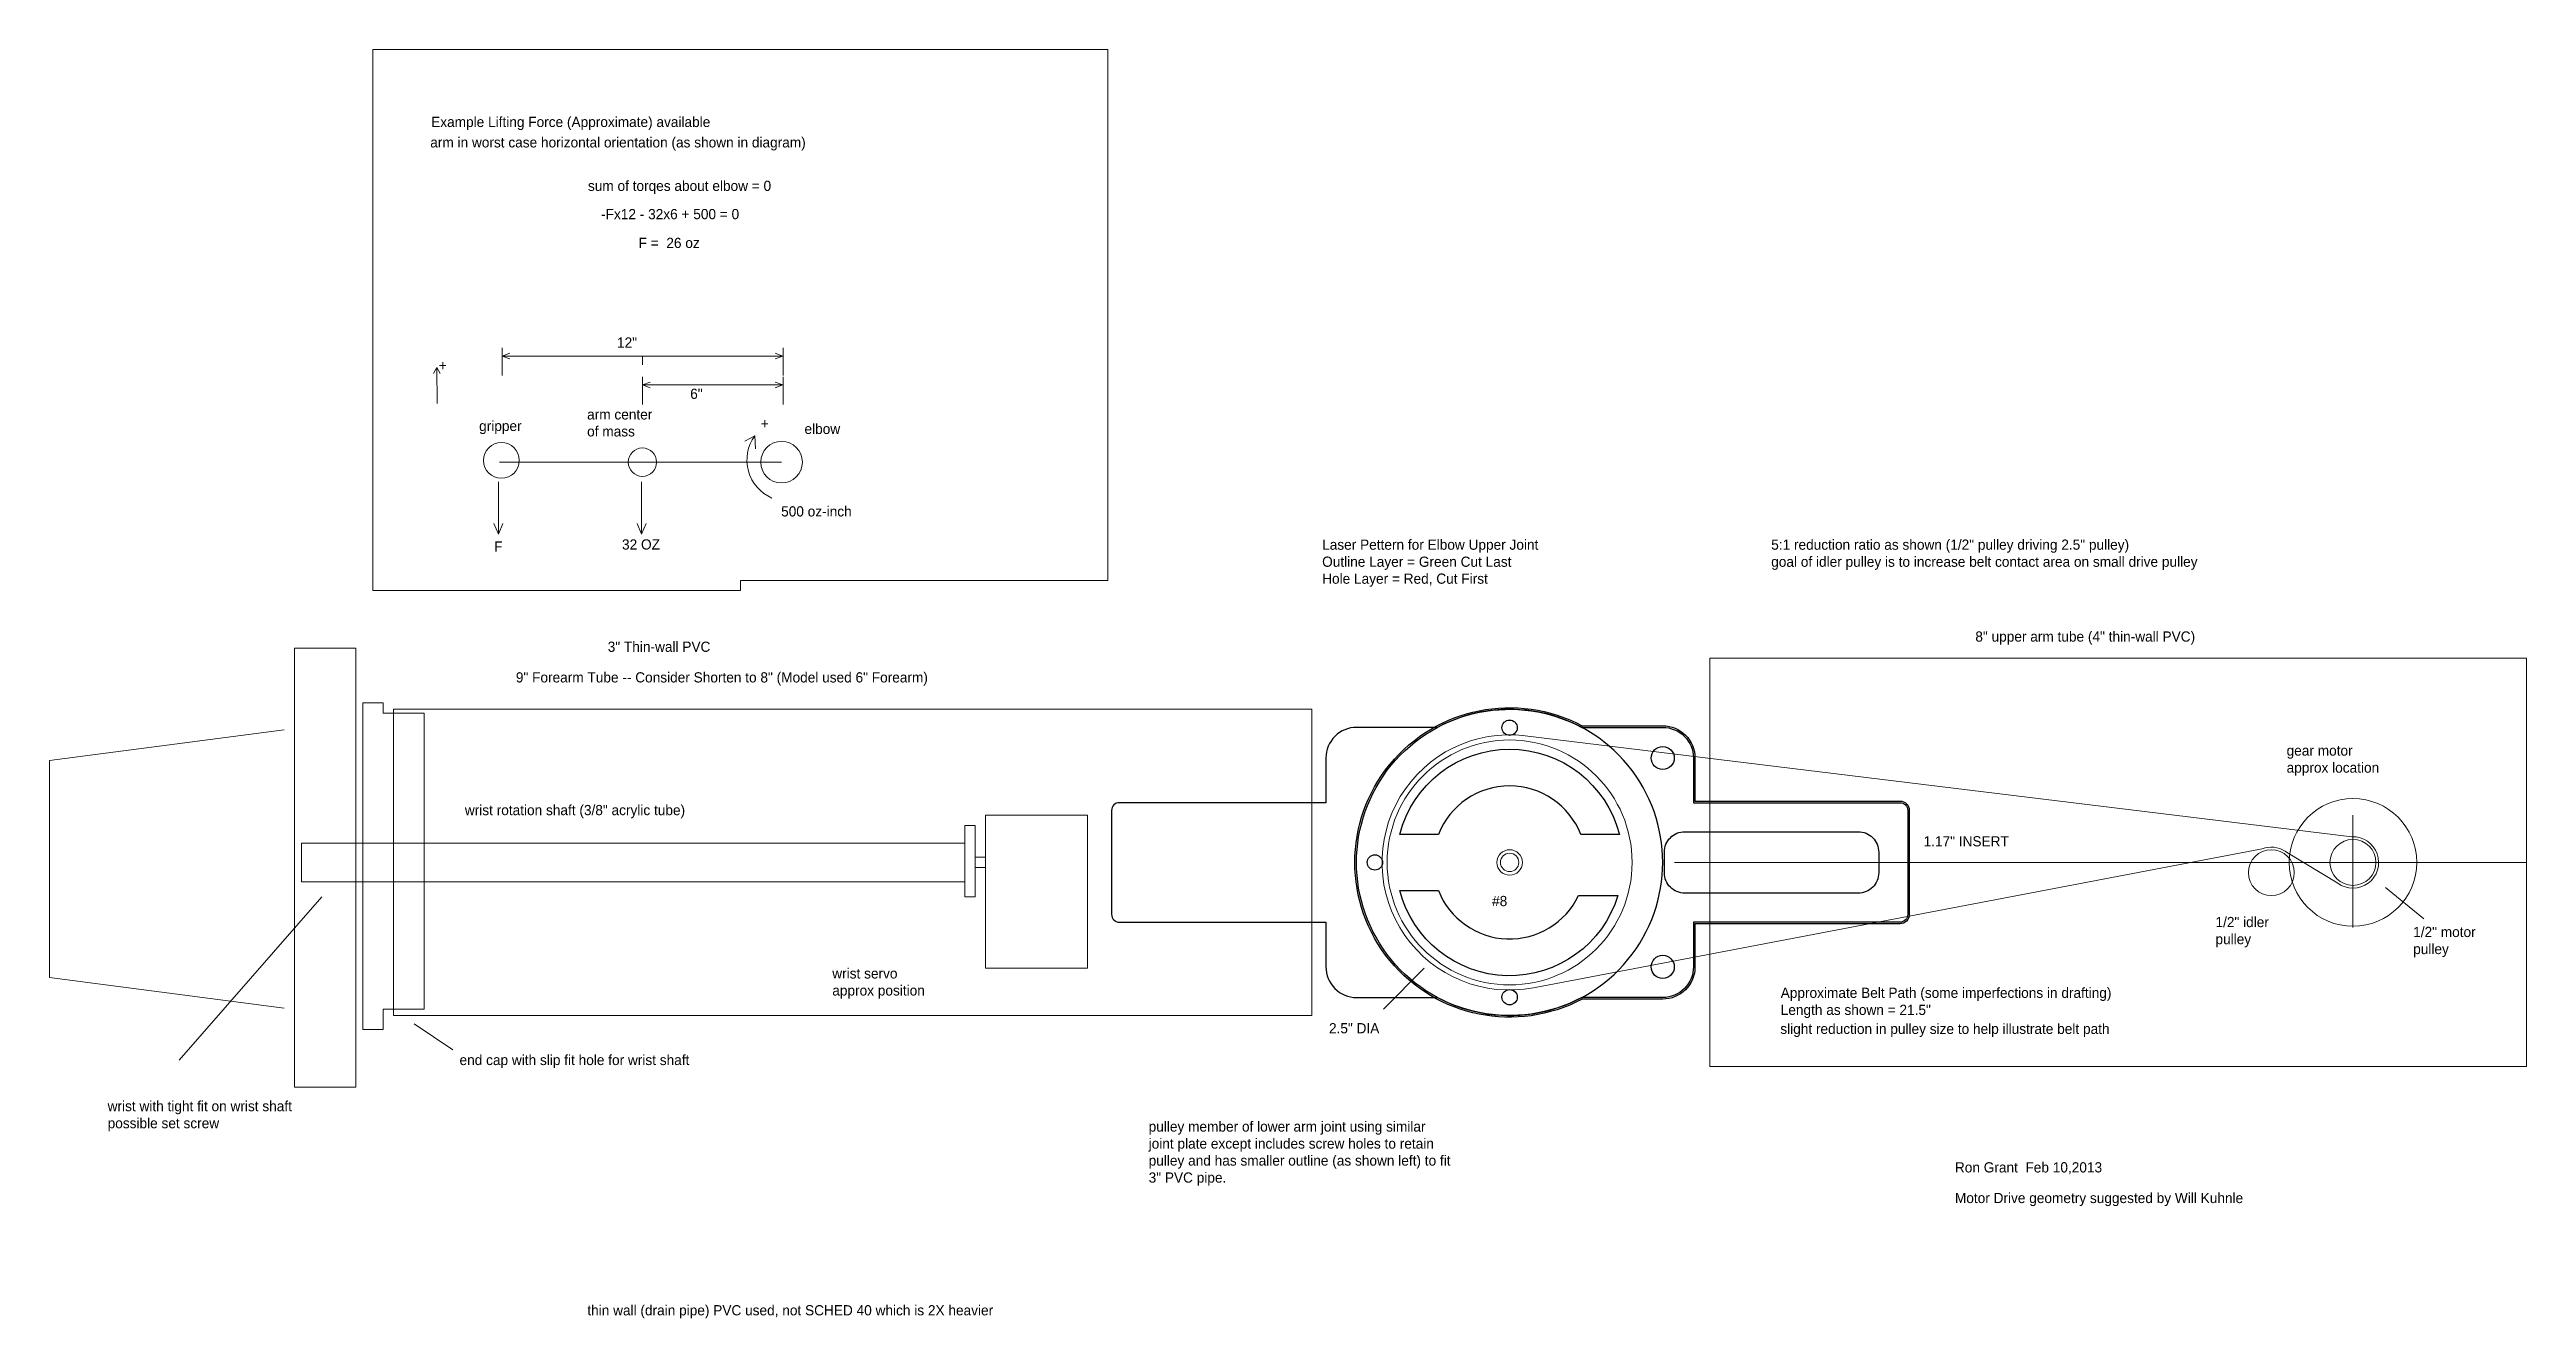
# Model space of a CAD drawing. Extents: x -12.8 to 11.5, y -2.9 to 9.5.
import ezdxf

# ---------------------------------------------------------------- set-up
doc = ezdxf.new("R2010")
doc.units = 0
doc.header["$MEASUREMENT"] = 0
for name, color, linetype in [('Belt', 4, 'Continuous'), ('holes', 1, 'Continuous'), ('outline', 3, 'Continuous')]:
    doc.layers.add(name, color=color, linetype=linetype)

msp = doc.modelspace()

# ---------------------------------------------------------------- linework, layer by layer
at = {"linetype": 'Continuous', "lineweight": 0, "flags": 128}
for points in [[(-6.7, 4.2), (-9.6, 4.2), (-9.6, 9.5), (-2.4, 9.5), (-2.4, 4.3), (-6, 4.3), (-6, 4.2)], [(11.5, -0.463), (11.5, 3.537), (3.5, 3.537), (3.5, -0.463)], [(-9.4, 0.037), (-0.4, 0.037), (-0.4, 3.037), (-9.4, 3.037)]]:
    msp.add_lwpolyline(points, close=True, dxfattribs=at)
for points in [[(-8.335, 6.308), (-8.335, 6.579)], [(-5.58, 6.308), (-5.58, 6.579)], [(-8.972, 6.032), (-8.975, 6.385), (-9.008, 6.327)], [(-8.975, 6.385), (-8.943, 6.327)], [(-8.335, 6.498), (-8.259, 6.526)], [(-8.335, 6.498), (-5.585, 6.498)], [(-8.335, 6.498), (-8.259, 6.471)], [(-6.96, 6.498), (-6.96, 6.411)], [(-5.585, 6.498), (-5.661, 6.526)], [(-5.585, 6.498), (-5.661, 6.471)], [(-6.96, 6.023), (-6.96, 6.295)], [(-6.96, 6.214), (-6.884, 6.241)], [(-6.96, 6.214), (-5.585, 6.214)], [(-6.96, 6.214), (-6.884, 6.186)], [(-6.96, 6.214), (-6.96, 6.127)], [(-5.585, 6.214), (-5.661, 6.241)], [(-5.585, 6.214), (-5.661, 6.186)], [(-5.58, 6.023), (-5.58, 6.295)], [(-5.859, 5.716), (-5.957, 5.665)], [(-5.859, 5.716), (-5.852, 5.589)], [(-8.362, 5.458), (-5.597, 5.458)], [(-8.371, 5.264), (-8.371, 4.754)], [(-6.969, 5.264), (-6.969, 4.754)], [(-8.371, 4.754), (-8.415, 4.857)], [(-8.371, 4.754), (-8.327, 4.857)], [(-6.969, 4.754), (-7.012, 4.857)], [(-6.969, 4.754), (-6.925, 4.857)], [(-9.769, 3.036), (-9.769, 3.636), (-10.369, 3.636), (-10.369, -0.664), (-9.769, -0.664), (-9.769, -0.164)], [(-9.769, 3.036), (-9.769, -0.164)], [(-9.1, 3), (-9.5, 3), (-9.5, 3.1), (-9.7, 3.1), (-9.7, -0.1), (-9.5, -0.1), (-9.5, 0.1), (-9.2, 0.1)], [(-9.1, 3), (-9.1, 0.1)], [(-10.469, 2.836), (-12.769, 2.536), (-12.769, 1.436)], [(-3.6, 0.5), (-2.6, 0.5), (-2.6, 2), (-3.6, 2), (-3.6, 0.5)], [(9.8, 2), (9.8, 0.9)], [(-9.4, 1.727), (-10.3, 1.727), (-10.3, 1.347)], [(-3.8, 1.727), (-9.4, 1.727)], [(-3.7, 1.9), (-3.8, 1.9), (-3.8, 1.2), (-3.7, 1.2), (-3.7, 1.9)], [(-3.8, 1.727), (-3.8, 1.347)], [(-10.469, 0.11), (-12.769, 0.41), (-12.769, 1.51)], [(-3.7, 1.587), (-3.6, 1.587)], [(-3.7, 1.487), (-3.6, 1.487)], [(3.153, 1.537), (11.5, 1.537)], [(9.135, 1.647), (9.15, 1.638)], [(-9.4, 1.347), (-10.3, 1.347)], [(-3.8, 1.347), (-9.4, 1.347)], [(10.493, 0.985), (10.118, 1.29)], [(-10.1, 1.2), (-11.5, -0.4)], [(0.3, 0.1), (0.7, 0.5)], [(-9.2, 0.1), (-9.1, 0.1)], [(-8.819, -0.3), (-9.196, -0.045)]]:
    msp.add_lwpolyline(points, dxfattribs=at)
at = {"linetype": 'Continuous', "flags": 128}
for points in [[(-0.263, 0.952), (-0.263, 0.514, 0.414214), (0.037, 0.214), (0.83, 0.214, 1.668083), (0.83, 2.86), (0.037, 2.86, 0.414214), (-0.263, 2.56), (-0.263, 2.122), (-2.288, 2.122, 0.414214), (-2.363, 2.047), (-2.363, 1.027, 0.414214), (-2.288, 0.952)], [(3.337, 0.952), (3.337, 0.514, -0.414214), (3.037, 0.214), (2.243, 0.214, -1.668083), (2.243, 2.86), (3.037, 2.86, -0.414214), (3.337, 2.56), (3.337, 2.122), (5.362, 2.122, -0.414214), (5.437, 2.047), (5.437, 1.027, -0.414214), (5.362, 0.952)]]:
    msp.add_lwpolyline(points, format="xyb", close=True, dxfattribs=at)
at = {"linetype": 'Continuous', "lineweight": 0}
for centre, radius in [((-8.342, 5.475), 0.175), ((-6.96, 5.458), 0.139), ((-5.597, 5.458), 0.204), ((1.537, 1.537), 1.2), ((9.8, 1.537), 0.625), ((9.8, 1.537), 0.225), ((1.537, 1.537), 0.125), ((9, 1.437), 0.225)]:
    msp.add_circle(centre, radius, dxfattribs=at)
msp.add_arc((-5.53, 5.479), 0.406, 144.1816, 246.6907, dxfattribs=at)
at = {"layer": 'Belt', "linetype": 'Continuous', "lineweight": 0, "flags": 128}
msp.add_lwpolyline([(9.15, 1.638), (9.651, 1.334, 1.408938), (9.79, 1.788), (1.688, 2.778, 1.16834), (1.771, 0.309), (8.91, 1.67, -0.239985), (9.135, 1.647)], format="xyb", dxfattribs=at)
at = {"layer": 'holes', "linetype": 'Continuous', "flags": 128}
for points in [[(0.461, 1.812, -0.776197), (2.612, 1.812), (2.234, 1.812, 0.680378), (0.839, 1.812)], [(3.053, 1.436), (3.053, 1.638, -0.414214), (3.253, 1.838), (4.953, 1.838, -0.414214), (5.153, 1.638), (5.153, 1.436, -0.414214), (4.953, 1.236), (3.253, 1.236, -0.414214)], [(2.213, 1.213), (2.598, 1.213, -0.75802), (0.461, 1.262), (0.839, 1.262, 0.654656)]]:
    msp.add_lwpolyline(points, format="xyb", close=True, dxfattribs=at)
at = {"layer": 'holes', "linetype": 'Continuous'}
for centre, radius in [((1.537, 2.857), 0.075), ((3.037, 2.56), 0.113), ((0.217, 1.537), 0.075), ((3.037, 0.514), 0.113), ((1.537, 0.217), 0.075)]:
    msp.add_circle(centre, radius, dxfattribs=at)
at = {"layer": 'holes', "linetype": 'Continuous', "lineweight": 0}
msp.add_circle((1.537, 1.537), 0.09, dxfattribs=at)
at = {"layer": 'outline', "linetype": 'Continuous', "flags": 128}
msp.add_lwpolyline([(3.353, 0.936), (3.353, 0.514, -0.414214), (3.037, 0.198), (2.247, 0.198, -1.663022), (2.247, 2.876), (3.037, 2.876, -0.414214), (3.353, 2.56), (3.353, 2.138), (5.362, 2.138, -0.414214), (5.453, 2.047), (5.453, 1.027, -0.414214), (5.362, 0.936)], format="xyb", close=True, dxfattribs=at)

# ---------------------------------------------------------------- texts
at = {"linetype": 'Continuous', "lineweight": 0}
for s, p in [('Example Lifting Force (Approximate) available ', (-9.03, 8.741)), ('arm in worst case horizontal orientation (as shown in diagram)', (-9.039, 8.541)), ('sum of torqes about elbow = 0', (-7.494, 8.115)), ('-Fx12 - 32x6 + 500 = 0', (-7.365, 7.838)), ('F =  26 oz', (-6.997, 7.556)), ('12"', (-7.209, 6.58)), ('+', (-8.956, 6.356)), ('6"', (-6.492, 6.078)), ('gripper', (-8.56, 5.763)), ('arm center', (-7.502, 5.876)), ('+', (-5.8, 5.786)), ('elbow', (-5.372, 5.734)), ('of mass', (-7.502, 5.71)), ('500 oz-inch', (-5.601, 4.926)), ('F', (-8.413, 4.582)), ('32 OZ', (-7.16, 4.602)), ('Laser Pettern for Elbow Upper Joint', (-0.3, 4.6)), ('5:1 reduction ratio as shown (1/2" pulley driving 2.5" pulley)', (4.1, 4.6)), ('Outline Layer = Green Cut Last', (-0.3, 4.433)), ('Hole Layer = Red, Cut First', (-0.3, 4.267)), ('goal of idler pulley is to increase belt contact area on small drive pulley', (4.1, 4.433)), ('3" Thin-wall PVC ', (-7.3, 3.6)), ('8" upper arm tube (4" thin-wall PVC)', (6.1, 3.7)), ('9" Forearm Tube -- Consider Shorten to 8" (Model used 6" Forearm)', (-8.2, 3.3)), ('gear motor ', (9.15, 2.583)), ('approx location', (9.15, 2.416)), ('wrist rotation shaft (3/8" acrylic tube)', (-8.7, 2)), ('1.17" INSERT', (5.593, 1.694)), ('#8', (1.365, 1.109)), ('1/2" idler', (8.453, 0.903)), ('pulley ', (8.453, 0.736)), ('pulley', (10.39, 0.639)), ('1/2" motor', (10.39, 0.806)), ('wrist servo ', (-5.1, 0.4)), ('approx position', (-5.1, 0.233)), ('Approximate Belt Path (some imperfections in drafting)', (4.193, 0.21)), ('Length as shown = 21.5"', (4.193, 0.043)), ('2.5" DIA', (-0.233, -0.137)), ('slight reduction in pulley size to help illustrate belt path', (4.189, -0.143)), ('end cap with slip fit hole for wrist shaft', (-8.752, -0.448)), ('wrist with tight fit on wrist shaft', (-12.2, -0.9)), ('possible set screw', (-12.2, -1.067)), ('joint plate except includes screw holes to retain', (-2, -1.267)), ('pulley member of lower arm joint using similar', (-2, -1.1)), ('pulley and has smaller outline (as shown left) to fit', (-2, -1.433)), ('Ron Grant  Feb 10,2013', (5.9, -1.5)), ('3" PVC pipe.', (-2, -1.6)), ('Motor Drive geometry suggested by Will Kuhnle', (5.9, -1.8)), ('thin wall (drain pipe) PVC used, not SCHED 40 which is 2X heavier', (-7.5, -2.9))]:
    msp.add_text(s, height=0.1, dxfattribs=at).set_placement(p)

doc.saveas('drawing.dxf')
